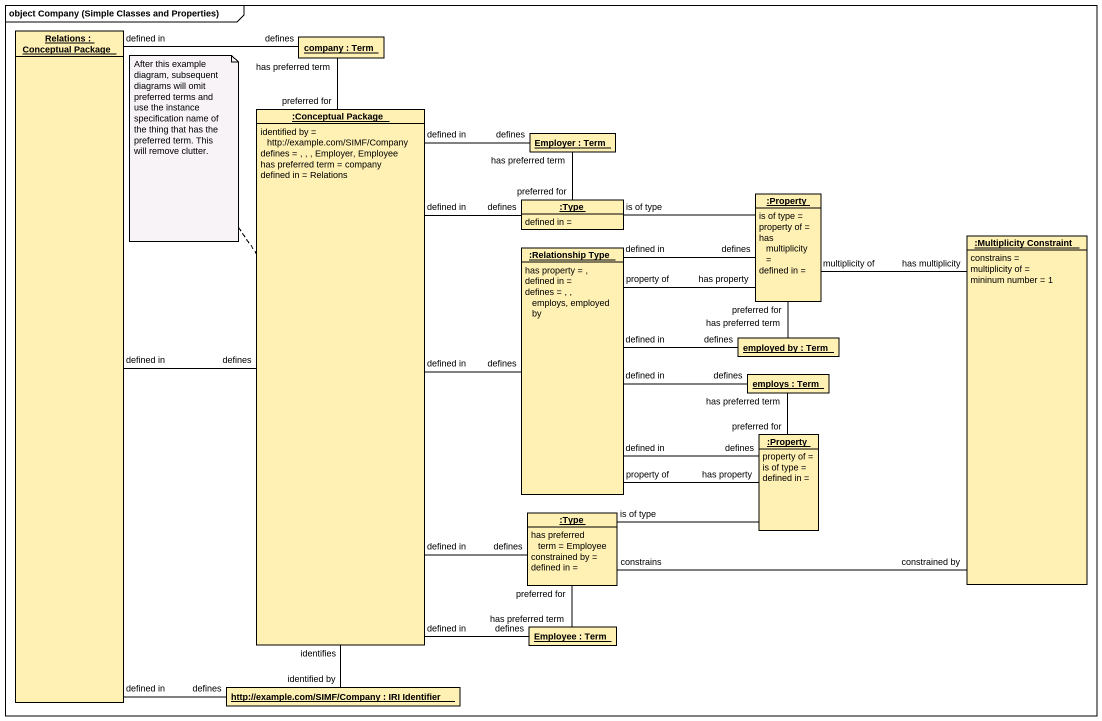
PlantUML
@startuml
mainframe object Company (Simple Classes and Properties)
hide circle
hide empty members
object "Relations : Conceptual Package" as Relations #FFF0B4
object "company : Term" as company #FFF0B4
object ":Conceptual Package" as Conceptual_Package #FFF0B4 {
  identified by = http://example.com/SIMF/Company
  defines = , , , Employer, Employee
  has preferred term = company
  defined in = Relations
}
object "Employer : Term" as Employer #FFF0B4
object ":Property" as Property #FFF0B4 {
  is of type =
  property of =
  has multiplicity =
  defined in =
}
object ":Type" as Type #FFF0B4 {
  defined in =
}
object ":Relationship Type" as Relationship_Type #FFF0B4 {
  has property = ,
  defined in =
  defines = , , employs, employed by
}
object ":Multiplicity Constraint" as Multiplicity_Constraint #FFF0B4 {
  constrains =
  multiplicity of =
  mininum number = 1
}
object "employed by : Term" as employed_by #FFF0B4
object "employs : Term" as employs #FFF0B4
object ":Property" as Property_2 #FFF0B4 {
  property of =
  is of type =
  defined in =
}
object ":Type" as Type_2 #FFF0B4 {
  has preferred term = Employee
  constrained by =
  defined in =
}
object "Employee : Term" as Employee #FFF0B4
object "http://example.com/SIMF/Company : IRI Identifier" as http_example_com_SIMF #FFF0B4
Relations -up- company : defined in\ndefines
Relations -right- Conceptual_Package : defined in\ndefines
Relations -- http_example_com_SIMF : defined in\ndefines
Conceptual_Package -up- company : has preferred term\npreferred for
Conceptual_Package -up- Employer : defined in\ndefines
Conceptual_Package -up- Type : defined in\ndefines
Conceptual_Package -right- Relationship_Type : defined in\ndefines
Conceptual_Package -- Type_2 : defined in\ndefines
Conceptual_Package -- Employee : defined in\ndefines
Property -left- Type : is of type
Property -- employed_by : preferred for\nhas preferred term
Type -up- Employer : has preferred term\npreferred for
Relationship_Type -right- Property : property of\nhas property
Relationship_Type -right- Property : defined in\ndefines
Relationship_Type -right- employed_by : defined in\ndefines
Relationship_Type -right- employs : defined in\ndefines
Relationship_Type -right- Property_2 : defined in\ndefines
Relationship_Type -right- Property_2 : property of\nhas property
Multiplicity_Constraint -up- Property : has multiplicity\nmultiplicity of
Multiplicity_Constraint -left- Type_2 : constrained by\nconstrains
Property_2 -up- employs : has preferred term\npreferred for
Property_2 -left- Type_2 : is of type
Type_2 -- Employee : preferred for\nhas preferred term
http_example_com_SIMF -up- Conceptual_Package : identifies\nidentified by
note top of Conceptual_Package : After this example diagram, subsequent diagrams will omit preferred terms and use the instance specification name of the thing that has the preferred term. This will remove clutter.
@enduml
